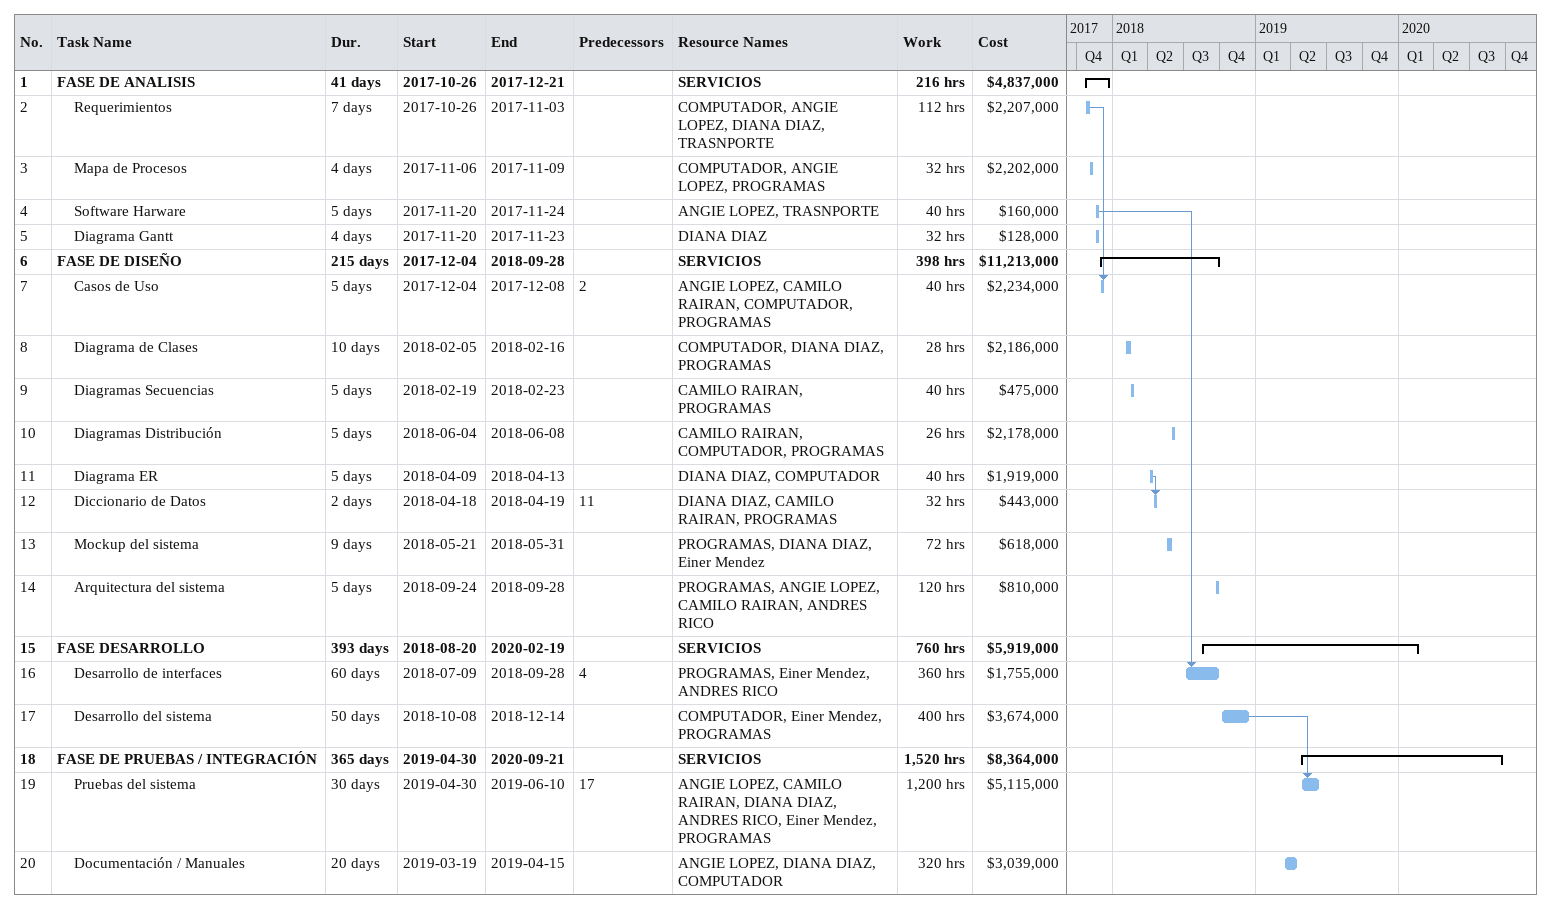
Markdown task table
| ID | Level | Task | Duration | Start | Finish | Predecessors | Resources | Work (h) | Cost ($) |
|---|---|---|---|---|---|---|---|---|---|
| 1 | 1 | **FASE DE ANALISIS** | 41d | 2017-10-26 | 2017-12-21 |  | SERVICIOS | 216 | 4837000 |
| 2 | 2 | Requerimientos | 7d | 2017-10-26 | 2017-11-03 |  | COMPUTADOR, ANGIE LOPEZ, DIANA DIAZ, TRASNPORTE | 112 | 2207000 |
| 3 | 2 | Mapa de Procesos | 4d | 2017-11-06 | 2017-11-09 |  | COMPUTADOR, ANGIE LOPEZ, PROGRAMAS | 32 | 2202000 |
| 4 | 2 | Software Harware | 5d | 2017-11-20 | 2017-11-24 |  | ANGIE LOPEZ, TRASNPORTE | 40 | 160000 |
| 5 | 2 | Diagrama Gantt | 4d | 2017-11-20 | 2017-11-23 |  | DIANA DIAZ | 32 | 128000 |
| 6 | 1 | **FASE DE DISEÑO** | 215d | 2017-12-04 | 2018-09-28 |  | SERVICIOS | 398 | 11213000 |
| 7 | 2 | Casos de Uso | 5d | 2017-12-04 | 2017-12-08 | 2 | ANGIE LOPEZ, CAMILO RAIRAN, COMPUTADOR, PROGRAMAS | 40 | 2234000 |
| 8 | 2 | Diagrama de Clases | 10d | 2018-02-05 | 2018-02-16 |  | COMPUTADOR, DIANA DIAZ, PROGRAMAS | 28 | 2186000 |
| 9 | 2 | Diagramas Secuencias | 5d | 2018-02-19 | 2018-02-23 |  | CAMILO RAIRAN, PROGRAMAS | 40 | 475000 |
| 10 | 2 | Diagramas Distribución | 5d | 2018-06-04 | 2018-06-08 |  | CAMILO RAIRAN, COMPUTADOR, PROGRAMAS | 26 | 2178000 |
| 11 | 2 | Diagrama ER | 5d | 2018-04-09 | 2018-04-13 |  | DIANA DIAZ, COMPUTADOR | 40 | 1919000 |
| 12 | 2 | Diccionario de Datos | 2d | 2018-04-18 | 2018-04-19 | 11 | DIANA DIAZ, CAMILO RAIRAN, PROGRAMAS | 32 | 443000 |
| 13 | 2 | Mockup del sistema | 9d | 2018-05-21 | 2018-05-31 |  | PROGRAMAS, DIANA DIAZ, Einer Mendez | 72 | 618000 |
| 14 | 2 | Arquitectura del sistema | 5d | 2018-09-24 | 2018-09-28 |  | PROGRAMAS, ANGIE LOPEZ, CAMILO RAIRAN, ANDRES RICO | 120 | 810000 |
| 15 | 1 | **FASE DESARROLLO** | 393d | 2018-08-20 | 2020-02-19 |  | SERVICIOS | 760 | 5919000 |
| 16 | 2 | Desarrollo de interfaces | 60d | 2018-07-09 | 2018-09-28 | 4 | PROGRAMAS, Einer Mendez, ANDRES RICO | 360 | 1755000 |
| 17 | 2 | Desarrollo del sistema | 50d | 2018-10-08 | 2018-12-14 |  | COMPUTADOR, Einer Mendez, PROGRAMAS | 400 | 3674000 |
| 18 | 1 | **FASE DE PRUEBAS / INTEGRACIÓN** | 365d | 2019-04-30 | 2020-09-21 |  | SERVICIOS | 1520 | 8364000 |
| 19 | 2 | Pruebas del sistema | 30d | 2019-04-30 | 2019-06-10 | 17 | ANGIE LOPEZ, CAMILO RAIRAN, DIANA DIAZ, ANDRES RICO, Einer Mendez, PROGRAMAS | 1200 | 5115000 |
| 20 | 2 | Documentación / Manuales | 20d | 2019-03-19 | 2019-04-15 |  | ANGIE LOPEZ, DIANA DIAZ, COMPUTADOR | 320 | 3039000 |
